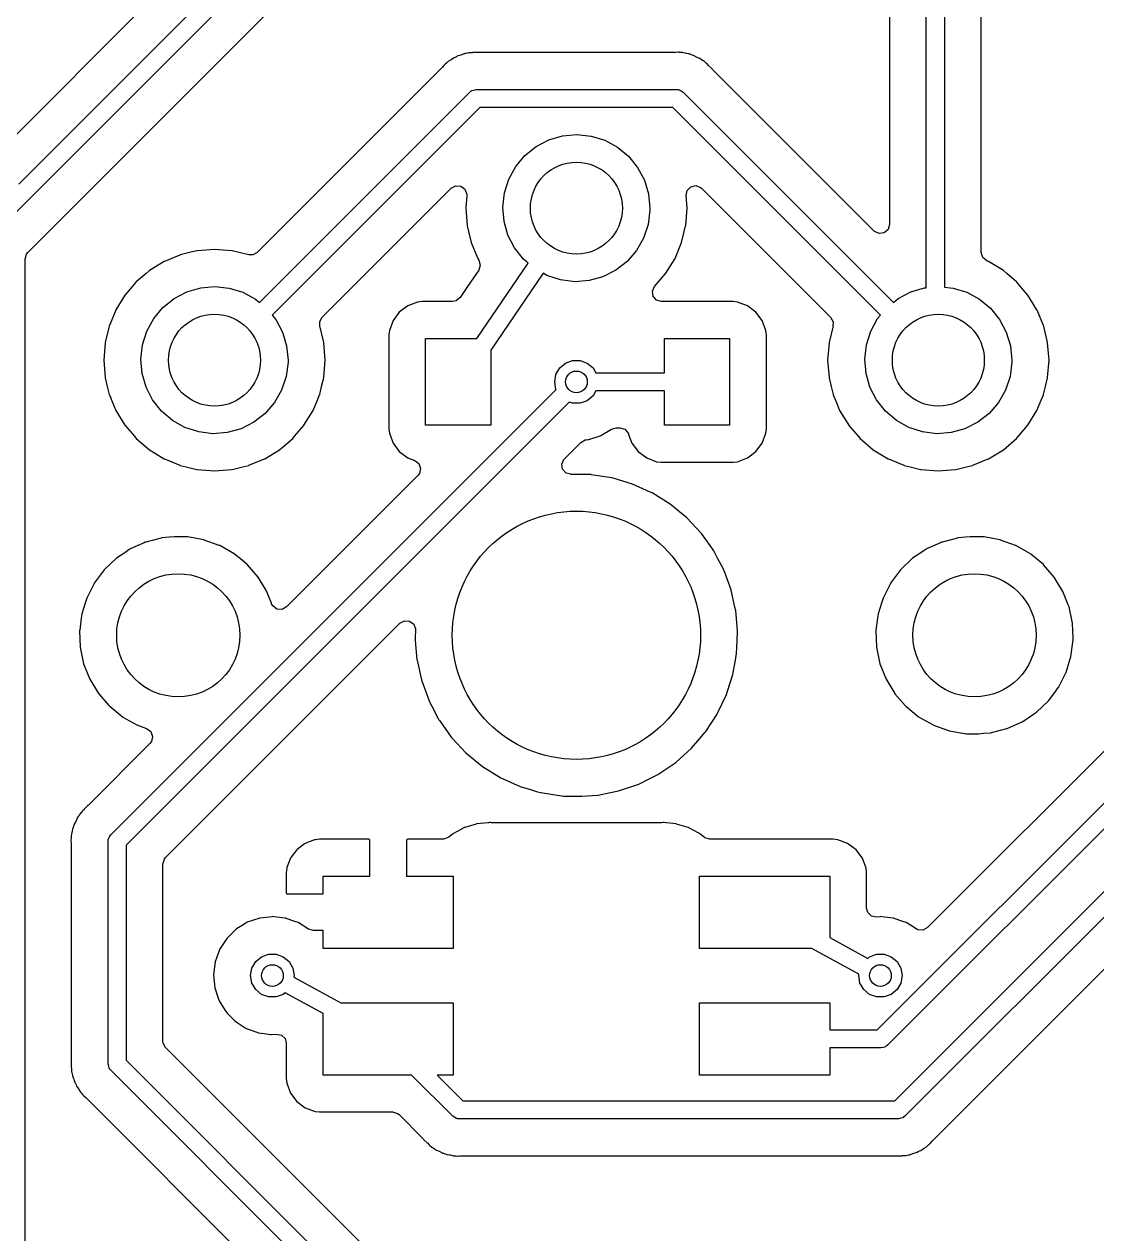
# Model space of a CAD drawing. Extents: x 144 to 253, y -181 to -52.
# Drawn here: x 191.12 to 205.94, y -116.65 to -99.94 of the extents above; entities that cross this region are included whole.
import ezdxf

# ---------------------------------------------------------------- set-up
doc = ezdxf.new("R2010")
doc.units = 0
doc.layers.add('BLACK', color=7, linetype='CONTINUOUS')

msp = doc.modelspace()

# ---------------------------------------------------------------- linework, layer by layer
at = {"layer": 'BLACK', "linetype": 'CONTINUOUS'}
for p, q in [((203.584, -103.58), (203.584, -93.1935)), ((203.834, -93.1946), (203.834, -103.572)), ((203.076, -93.6604), (203.076, -102.706)), ((204.343, -103.091), (204.343, -93.6604)), ((193.824, -98.6504), (190.659, -101.815)), ((191.047, -102.147), (194.369, -98.8241)), ((194.583, -98.9643), (191.223, -102.323)), ((191.611, -102.655), (194.886, -99.3795)), ((197.057, -100.405), (197.051, -100.41)), ((197.076, -100.398), (197.057, -100.405)), ((197.094, -100.389), (197.076, -100.398)), ((197.105, -100.383), (197.094, -100.389)), ((197.111, -100.379), (197.105, -100.383)), ((197.105, -100.383), (197.105, -100.383)), ((197.119, -100.377), (197.111, -100.379)), ((197.154, -100.367), (197.119, -100.377)), ((197.119, -100.377), (197.119, -100.377)), ((197.165, -100.363), (197.154, -100.367)), ((197.199, -100.349), (197.165, -100.363)), ((197.206, -100.347), (197.199, -100.349)), ((197.199, -100.349), (197.199, -100.349)), ((197.214, -100.346), (197.206, -100.347)), ((197.226, -100.344), (197.214, -100.346)), ((197.214, -100.346), (197.214, -100.346)), ((197.246, -100.34), (197.226, -100.344)), ((197.265, -100.334), (197.246, -100.34)), ((197.273, -100.334), (197.265, -100.334)), ((197.277, -100.334), (197.273, -100.334)), ((197.309, -100.333), (197.277, -100.334)), ((197.321, -100.332), (197.309, -100.333)), ((197.325, -100.331), (197.321, -100.332)), ((197.321, -100.332), (197.321, -100.332)), ((197.321, -100.332), (197.321, -100.332)), ((197.353, -100.331), (197.325, -100.331)), ((197.357, -100.331), (197.353, -100.331)), ((197.417, -100.33), (197.357, -100.331)), ((197.425, -100.329), (197.417, -100.33)), ((197.417, -100.33), (197.417, -100.33)), ((197.433, -100.331), (197.425, -100.329)), ((197.444, -100.331), (197.433, -100.331)), ((200.099, -100.331), (197.444, -100.331)), ((200.111, -100.331), (200.099, -100.331)), ((200.126, -100.33), (200.111, -100.331)), ((200.155, -100.327), (200.126, -100.33)), ((200.163, -100.328), (200.155, -100.327)), ((200.175, -100.33), (200.163, -100.328)), ((200.195, -100.331), (200.175, -100.33)), ((200.215, -100.331), (200.195, -100.331)), ((200.223, -100.333), (200.215, -100.331)), ((200.258, -100.342), (200.223, -100.333)), ((200.223, -100.333), (200.223, -100.333)), ((200.269, -100.345), (200.258, -100.342)), ((200.305, -100.351), (200.269, -100.345)), ((200.313, -100.352), (200.305, -100.351)), ((200.305, -100.351), (200.305, -100.351)), ((200.32, -100.355), (200.313, -100.352)), ((200.332, -100.36), (200.32, -100.355)), ((200.32, -100.355), (200.32, -100.355)), ((200.35, -100.366), (200.332, -100.36)), ((200.37, -100.371), (200.35, -100.366)), ((200.409, -100.393), (200.37, -100.371)), ((200.419, -100.398), (200.409, -100.393)), ((200.453, -100.412), (200.419, -100.398)), ((196.892, -100.542), (194.342, -103.092)), ((196.9, -100.534), (196.892, -100.542)), ((196.92, -100.509), (196.9, -100.534)), ((196.928, -100.5), (196.92, -100.509)), ((196.944, -100.488), (196.928, -100.5)), ((196.959, -100.475), (196.944, -100.488)), ((196.974, -100.46), (196.959, -100.475)), ((196.98, -100.456), (196.974, -100.46)), ((197.012, -100.438), (196.98, -100.456)), ((196.98, -100.456), (196.98, -100.456)), ((197.022, -100.431), (197.012, -100.438)), ((197.051, -100.41), (197.022, -100.431)), ((197.051, -100.41), (197.051, -100.41)), ((200.46, -100.415), (200.453, -100.412)), ((200.453, -100.412), (200.453, -100.412)), ((200.476, -100.427), (200.46, -100.415)), ((200.476, -100.428), (200.476, -100.427)), ((200.493, -100.439), (200.476, -100.428)), ((200.503, -100.445), (200.493, -100.439)), ((200.51, -100.448), (200.503, -100.445)), ((200.503, -100.445), (200.503, -100.445)), ((200.529, -100.466), (200.51, -100.448)), ((200.543, -100.479), (200.529, -100.466)), ((200.552, -100.486), (200.543, -100.479)), ((200.555, -100.489), (200.552, -100.486)), ((200.575, -100.509), (200.555, -100.489)), ((200.577, -100.511), (200.575, -100.509)), ((200.627, -100.558), (200.577, -100.511)), ((200.631, -100.564), (200.627, -100.558)), ((200.639, -100.573), (200.631, -100.564)), ((201.852, -101.786), (200.639, -100.573)), ((194.371, -103.782), (197.277, -100.877)), ((197.277, -100.877), (197.294, -100.863)), ((197.294, -100.863), (197.297, -100.86)), ((197.297, -100.86), (197.3, -100.859)), ((197.3, -100.859), (197.305, -100.855)), ((197.305, -100.855), (197.335, -100.849)), ((197.335, -100.849), (197.365, -100.84)), ((197.365, -100.84), (200.135, -100.84)), ((200.135, -100.84), (200.157, -100.843)), ((200.157, -100.843), (200.162, -100.843)), ((200.162, -100.843), (200.164, -100.844)), ((200.164, -100.844), (200.171, -100.845)), ((200.171, -100.845), (200.196, -100.862)), ((200.196, -100.862), (200.223, -100.877)), ((200.223, -100.877), (203.129, -103.782)), ((197.417, -101.09), (194.548, -103.959)), ((200.083, -101.09), (197.417, -101.09)), ((202.952, -103.958), (200.083, -101.09)), ((198.194, -101.63), (198.369, -101.538)), ((198.369, -101.538), (198.56, -101.482)), ((198.56, -101.482), (198.757, -101.464)), ((198.757, -101.464), (198.954, -101.485)), ((198.954, -101.485), (199.144, -101.543)), ((199.144, -101.543), (199.318, -101.638)), ((198.039, -101.754), (198.194, -101.63)), ((199.318, -101.638), (199.471, -101.764)), ((197.816, -102.08), (197.912, -101.906)), ((197.912, -101.906), (198.039, -101.754)), ((199.471, -101.764), (199.596, -101.918)), ((202.861, -102.795), (201.852, -101.786)), ((199.596, -101.918), (199.689, -102.093)), ((195.238, -103.988), (197.02, -102.206)), ((197.02, -102.206), (197.082, -102.172)), ((197.082, -102.172), (197.153, -102.177)), ((197.153, -102.177), (197.21, -102.22)), ((197.21, -102.22), (197.235, -102.286)), ((197.756, -102.269), (197.816, -102.08)), ((199.689, -102.093), (199.747, -102.283)), ((200.265, -102.305), (200.28, -102.236)), ((200.28, -102.236), (200.33, -102.185)), ((200.33, -102.185), (200.399, -102.169)), ((200.399, -102.169), (200.466, -102.194)), ((200.466, -102.194), (200.48, -102.206)), ((200.48, -102.206), (202.262, -103.988)), ((191.223, -102.323), (190.625, -102.922)), ((191.223, -102.323), (191.223, -102.323)), ((197.235, -102.305), (197.221, -102.48)), ((197.235, -102.286), (197.235, -102.305)), ((197.734, -102.466), (197.756, -102.269)), ((199.747, -102.283), (199.766, -102.48)), ((200.279, -102.48), (200.265, -102.305)), ((197.221, -102.48), (197.24, -102.719)), ((197.751, -102.663), (197.734, -102.466)), ((199.766, -102.508), (199.741, -102.705)), ((199.766, -102.48), (199.766, -102.508)), ((200.26, -102.719), (200.279, -102.48)), ((191.17, -103.095), (191.611, -102.655)), ((197.24, -102.719), (197.241, -102.724)), ((197.241, -102.724), (197.241, -102.724)), ((197.241, -102.724), (197.259, -102.801)), ((197.805, -102.854), (197.751, -102.663)), ((199.741, -102.705), (199.678, -102.893)), ((200.241, -102.801), (200.259, -102.724)), ((200.259, -102.724), (200.26, -102.719)), ((200.259, -102.724), (200.259, -102.724)), ((203.076, -102.706), (203.056, -102.774)), ((197.259, -102.801), (197.296, -102.953)), ((197.896, -103.03), (197.805, -102.854)), ((199.678, -102.893), (199.58, -103.066)), ((200.204, -102.953), (200.241, -102.801)), ((202.867, -102.801), (202.861, -102.795)), ((202.932, -102.83), (202.867, -102.801)), ((203.002, -102.82), (202.932, -102.83)), ((203.056, -102.774), (203.002, -102.82)), ((193.506, -103.071), (193.403, -103.095)), ((193.511, -103.07), (193.506, -103.071)), ((193.506, -103.071), (193.506, -103.071)), ((193.75, -103.051), (193.511, -103.07)), ((193.989, -103.07), (193.75, -103.051)), ((193.994, -103.071), (193.989, -103.07)), ((194.223, -103.126), (193.994, -103.071)), ((193.994, -103.071), (193.994, -103.071)), ((197.296, -102.953), (197.298, -102.957)), ((197.298, -102.957), (197.298, -102.957)), ((197.298, -102.957), (197.384, -103.165)), ((198.019, -103.186), (197.896, -103.03)), ((199.58, -103.066), (199.451, -103.216)), ((200.122, -103.151), (200.202, -102.957)), ((200.202, -102.957), (200.204, -102.953)), ((200.202, -102.957), (200.202, -102.957)), ((191.133, -103.185), (191.154, -103.116)), ((191.133, -128.526), (191.133, -103.185)), ((191.154, -103.116), (191.17, -103.095)), ((193.056, -103.217), (192.851, -103.343)), ((193.06, -103.216), (193.056, -103.217)), ((193.273, -103.128), (193.06, -103.216)), ((193.06, -103.216), (193.06, -103.216)), ((193.277, -103.126), (193.273, -103.128)), ((193.273, -103.128), (193.273, -103.128)), ((193.403, -103.095), (193.277, -103.126)), ((194.279, -103.126), (194.223, -103.124)), ((194.223, -103.124), (194.223, -103.126)), ((194.342, -103.092), (194.279, -103.126)), ((197.374, -104.28), (198.082, -103.239)), ((197.384, -103.165), (197.387, -103.174)), ((197.387, -103.174), (197.39, -103.178)), ((197.39, -103.178), (197.39, -103.178)), ((197.39, -103.178), (197.404, -103.201)), ((197.404, -103.201), (197.422, -103.269)), ((198.082, -103.239), (198.019, -103.186)), ((199.451, -103.216), (199.294, -103.338)), ((199.987, -103.379), (200.113, -103.174)), ((200.113, -103.174), (200.122, -103.151)), ((204.365, -103.163), (204.343, -103.091)), ((204.42, -103.208), (204.365, -103.163)), ((204.44, -103.216), (204.42, -103.208)), ((204.444, -103.217), (204.44, -103.216)), ((204.44, -103.216), (204.44, -103.216)), ((204.649, -103.343), (204.444, -103.217)), ((192.805, -103.383), (192.669, -103.499)), ((192.847, -103.346), (192.805, -103.383)), ((192.851, -103.343), (192.847, -103.346)), ((192.847, -103.346), (192.847, -103.346)), ((197.4, -103.338), (197.248, -103.561)), ((197.422, -103.269), (197.4, -103.338)), ((198.289, -103.38), (197.567, -104.441)), ((198.343, -103.411), (198.289, -103.38)), ((198.532, -103.472), (198.343, -103.411)), ((199.294, -103.338), (199.117, -103.427)), ((199.831, -103.561), (199.987, -103.379)), ((204.653, -103.346), (204.649, -103.343)), ((204.695, -103.383), (204.653, -103.346)), ((204.653, -103.346), (204.653, -103.346)), ((204.831, -103.499), (204.695, -103.383)), ((192.665, -103.502), (192.572, -103.611)), ((192.669, -103.499), (192.665, -103.502)), ((193.369, -103.638), (193.56, -103.582)), ((193.56, -103.582), (193.757, -103.564)), ((193.757, -103.564), (193.954, -103.585)), ((197.248, -103.561), (197.143, -103.716)), ((198.729, -103.496), (198.532, -103.472)), ((198.926, -103.481), (198.729, -103.496)), ((199.117, -103.427), (198.926, -103.481)), ((199.8, -103.628), (199.83, -103.563)), ((199.83, -103.562), (199.831, -103.561)), ((199.83, -103.563), (199.83, -103.562)), ((203.369, -103.638), (203.56, -103.582)), ((203.56, -103.582), (203.584, -103.58)), ((203.834, -103.572), (203.954, -103.585)), ((204.835, -103.502), (204.831, -103.499)), ((204.928, -103.611), (204.835, -103.502)), ((192.513, -103.681), (192.387, -103.886)), ((192.572, -103.611), (192.513, -103.681)), ((193.039, -103.854), (193.194, -103.73)), ((193.194, -103.73), (193.369, -103.638)), ((193.954, -103.585), (194.144, -103.643)), ((194.144, -103.643), (194.318, -103.738)), ((194.318, -103.738), (194.371, -103.782)), ((197.143, -103.716), (197.088, -103.761)), ((199.81, -103.698), (199.8, -103.628)), ((199.857, -103.751), (199.81, -103.698)), ((203.129, -103.782), (203.194, -103.73)), ((203.194, -103.73), (203.369, -103.638)), ((203.954, -103.585), (204.144, -103.643)), ((204.144, -103.643), (204.318, -103.738)), ((204.318, -103.738), (204.471, -103.864)), ((204.987, -103.681), (204.928, -103.611)), ((205.113, -103.886), (204.987, -103.681)), ((192.386, -103.89), (192.298, -104.103)), ((192.387, -103.886), (192.386, -103.89)), ((192.386, -103.89), (192.386, -103.89)), ((192.912, -104.006), (193.039, -103.854)), ((196.421, -103.829), (196.304, -103.917)), ((196.557, -103.778), (196.421, -103.829)), ((196.619, -103.771), (196.557, -103.778)), ((197.039, -103.771), (196.619, -103.771)), ((197.088, -103.761), (197.039, -103.771)), ((199.925, -103.771), (199.857, -103.751)), ((200.916, -103.771), (199.925, -103.771)), ((200.978, -103.778), (200.916, -103.771)), ((201.114, -103.829), (200.978, -103.778)), ((201.231, -103.917), (201.114, -103.829)), ((204.471, -103.864), (204.596, -104.018)), ((205.114, -103.89), (205.113, -103.886)), ((205.202, -104.103), (205.114, -103.89)), ((205.114, -103.89), (205.114, -103.89)), ((192.816, -104.18), (192.912, -104.006)), ((194.548, -103.959), (194.596, -104.018)), ((194.596, -104.018), (194.689, -104.193)), ((195.205, -104.045), (195.238, -103.988)), ((195.207, -104.107), (195.205, -104.045)), ((196.217, -104.033), (196.166, -104.17)), ((196.304, -103.917), (196.217, -104.033)), ((201.318, -104.033), (201.231, -103.917)), ((201.369, -104.17), (201.318, -104.033)), ((202.262, -103.988), (202.296, -104.051)), ((202.296, -104.051), (202.294, -104.107)), ((202.816, -104.18), (202.912, -104.006)), ((202.912, -104.006), (202.952, -103.958)), ((204.596, -104.018), (204.689, -104.193)), ((192.294, -104.112), (192.241, -104.336)), ((192.296, -104.107), (192.294, -104.112)), ((192.298, -104.103), (192.296, -104.107)), ((192.756, -104.369), (192.816, -104.18)), ((194.689, -104.193), (194.747, -104.383)), ((195.259, -104.336), (195.204, -104.107)), ((195.204, -104.107), (195.207, -104.107)), ((196.166, -104.17), (196.159, -104.232)), ((196.159, -104.232), (196.159, -105.528)), ((201.376, -104.232), (201.369, -104.17)), ((201.376, -105.528), (201.376, -104.232)), ((202.296, -104.107), (202.241, -104.336)), ((202.294, -104.107), (202.296, -104.107)), ((202.756, -104.369), (202.816, -104.18)), ((204.689, -104.193), (204.747, -104.383)), ((205.204, -104.107), (205.202, -104.103)), ((205.206, -104.112), (205.204, -104.107)), ((205.259, -104.336), (205.206, -104.112)), ((192.24, -104.341), (192.221, -104.58)), ((192.241, -104.336), (192.24, -104.341)), ((192.241, -104.336), (192.241, -104.336)), ((192.734, -104.566), (192.756, -104.369)), ((194.747, -104.383), (194.766, -104.58)), ((195.26, -104.341), (195.259, -104.336)), ((195.259, -104.336), (195.259, -104.336)), ((195.279, -104.58), (195.26, -104.341)), ((196.667, -105.48), (196.667, -104.28)), ((196.667, -104.28), (197.374, -104.28)), ((199.967, -104.755), (199.967, -104.28)), ((199.967, -104.28), (200.867, -104.28)), ((200.867, -104.28), (200.867, -105.48)), ((202.24, -104.341), (202.221, -104.58)), ((202.241, -104.336), (202.24, -104.341)), ((202.241, -104.336), (202.241, -104.336)), ((202.734, -104.566), (202.756, -104.369)), ((204.747, -104.383), (204.766, -104.58)), ((205.26, -104.341), (205.259, -104.336)), ((205.259, -104.336), (205.259, -104.336)), ((205.279, -104.58), (205.26, -104.341)), ((192.221, -104.58), (192.24, -104.819)), ((192.751, -104.763), (192.734, -104.566)), ((194.766, -104.58), (194.766, -104.608)), ((195.26, -104.819), (195.279, -104.58)), ((197.567, -104.441), (197.567, -105.48)), ((202.221, -104.58), (202.24, -104.819)), ((202.751, -104.763), (202.734, -104.566)), ((204.766, -104.58), (204.766, -104.608)), ((205.26, -104.819), (205.279, -104.58)), ((194.766, -104.608), (194.741, -104.805)), ((198.468, -104.777), (198.52, -104.687)), ((198.52, -104.687), (198.6, -104.62)), ((198.6, -104.62), (198.698, -104.585)), ((198.698, -104.585), (198.802, -104.585)), ((198.802, -104.585), (198.9, -104.62)), ((198.9, -104.62), (198.98, -104.687)), ((198.98, -104.687), (199.019, -104.755)), ((204.766, -104.608), (204.741, -104.805)), ((192.24, -104.819), (192.241, -104.824)), ((192.241, -104.824), (192.241, -104.824)), ((192.241, -104.824), (192.27, -104.944)), ((192.805, -104.954), (192.751, -104.763)), ((194.741, -104.805), (194.678, -104.993)), ((195.23, -104.944), (195.259, -104.824)), ((195.259, -104.824), (195.26, -104.819)), ((195.259, -104.824), (195.259, -104.824)), ((198.45, -104.88), (198.468, -104.777)), ((198.468, -104.983), (198.45, -104.88)), ((199.019, -104.755), (199.967, -104.755)), ((202.24, -104.819), (202.241, -104.824)), ((202.241, -104.824), (202.241, -104.824)), ((202.241, -104.824), (202.27, -104.944)), ((202.805, -104.954), (202.751, -104.763)), ((204.741, -104.805), (204.678, -104.993)), ((205.23, -104.944), (205.259, -104.824)), ((205.259, -104.824), (205.26, -104.819)), ((205.259, -104.824), (205.259, -104.824)), ((192.27, -104.944), (192.296, -105.053)), ((192.296, -105.053), (192.298, -105.057)), ((192.298, -105.057), (192.298, -105.057)), ((192.298, -105.057), (192.342, -105.165)), ((192.317, -111.137), (198.469, -104.984)), ((192.896, -105.13), (192.805, -104.954)), ((194.678, -104.993), (194.58, -105.166)), ((195.158, -105.165), (195.202, -105.057)), ((195.202, -105.057), (195.204, -105.053)), ((195.202, -105.057), (195.202, -105.057)), ((195.204, -105.053), (195.23, -104.944)), ((198.469, -104.984), (198.468, -104.983)), ((198.98, -105.073), (198.9, -105.14)), ((199.019, -105.005), (198.98, -105.073)), ((199.967, -105.005), (199.019, -105.005)), ((199.967, -105.48), (199.967, -105.005)), ((202.27, -104.944), (202.296, -105.053)), ((202.296, -105.053), (202.298, -105.057)), ((202.298, -105.057), (202.298, -105.057)), ((202.298, -105.057), (202.342, -105.165)), ((202.896, -105.13), (202.805, -104.954)), ((204.678, -104.993), (204.58, -105.166)), ((205.158, -105.165), (205.202, -105.057)), ((205.202, -105.057), (205.204, -105.053)), ((205.202, -105.057), (205.202, -105.057)), ((205.204, -105.053), (205.23, -104.944)), ((192.342, -105.165), (192.387, -105.274)), ((198.649, -105.158), (192.53, -111.277)), ((193.019, -105.286), (192.896, -105.13)), ((194.58, -105.166), (194.451, -105.316)), ((195.113, -105.274), (195.158, -105.165)), ((198.698, -105.175), (198.649, -105.158)), ((198.802, -105.175), (198.698, -105.175)), ((198.9, -105.14), (198.802, -105.175)), ((202.342, -105.165), (202.387, -105.274)), ((203.019, -105.286), (202.896, -105.13)), ((204.58, -105.166), (204.451, -105.316)), ((205.113, -105.274), (205.158, -105.165)), ((192.387, -105.274), (192.513, -105.479)), ((193.17, -105.414), (193.019, -105.286)), ((193.343, -105.511), (193.17, -105.414)), ((194.451, -105.316), (194.294, -105.438)), ((194.987, -105.479), (195.113, -105.274)), ((202.387, -105.274), (202.513, -105.479)), ((203.17, -105.414), (203.019, -105.286)), ((203.343, -105.511), (203.17, -105.414)), ((204.451, -105.316), (204.294, -105.438)), ((204.987, -105.479), (205.113, -105.274)), ((192.513, -105.479), (192.516, -105.483)), ((192.516, -105.483), (192.516, -105.483)), ((192.516, -105.483), (192.644, -105.632)), ((193.532, -105.572), (193.343, -105.511)), ((193.729, -105.596), (193.532, -105.572)), ((193.926, -105.581), (193.729, -105.596)), ((194.117, -105.527), (193.926, -105.581)), ((194.294, -105.438), (194.117, -105.527)), ((194.856, -105.632), (194.984, -105.483)), ((194.984, -105.483), (194.987, -105.479)), ((194.984, -105.483), (194.984, -105.483)), ((196.159, -105.528), (196.166, -105.59)), ((197.567, -105.48), (196.667, -105.48)), ((199.086, -105.621), (199.233, -105.534)), ((199.233, -105.534), (199.237, -105.531)), ((199.237, -105.531), (199.301, -105.513)), ((199.301, -105.513), (199.35, -105.513)), ((199.35, -105.513), (199.418, -105.534)), ((199.418, -105.534), (199.464, -105.587)), ((199.464, -105.587), (199.468, -105.595)), ((200.867, -105.48), (199.967, -105.48)), ((201.369, -105.59), (201.376, -105.528)), ((202.513, -105.479), (202.516, -105.483)), ((202.516, -105.483), (202.516, -105.483)), ((202.516, -105.483), (202.644, -105.632)), ((203.532, -105.572), (203.343, -105.511)), ((203.729, -105.596), (203.532, -105.572)), ((203.926, -105.581), (203.729, -105.596)), ((204.117, -105.527), (203.926, -105.581)), ((204.294, -105.438), (204.117, -105.527)), ((204.856, -105.632), (204.984, -105.483)), ((204.984, -105.483), (204.987, -105.479)), ((204.984, -105.483), (204.984, -105.483)), ((192.644, -105.632), (192.669, -105.661)), ((192.669, -105.661), (192.851, -105.817)), ((194.649, -105.817), (194.831, -105.661)), ((194.831, -105.661), (194.856, -105.632)), ((196.166, -105.59), (196.217, -105.727)), ((196.217, -105.727), (196.304, -105.843)), ((198.584, -105.942), (198.81, -105.716)), ((198.81, -105.716), (198.872, -105.682)), ((198.872, -105.682), (198.888, -105.679)), ((198.888, -105.679), (198.914, -105.677)), ((198.914, -105.677), (198.92, -105.675)), ((198.92, -105.675), (199.079, -105.623)), ((198.92, -105.675), (198.92, -105.675)), ((199.079, -105.623), (199.086, -105.621)), ((199.079, -105.623), (199.079, -105.623)), ((199.468, -105.595), (199.472, -105.607)), ((199.472, -105.607), (199.517, -105.727)), ((199.517, -105.727), (199.604, -105.843)), ((201.231, -105.843), (201.318, -105.727)), ((201.318, -105.727), (201.369, -105.59)), ((202.644, -105.632), (202.669, -105.661)), ((202.669, -105.661), (202.851, -105.817)), ((204.649, -105.817), (204.831, -105.661)), ((204.831, -105.661), (204.856, -105.632)), ((192.851, -105.817), (193.056, -105.943)), ((194.444, -105.943), (194.649, -105.817)), ((196.304, -105.843), (196.421, -105.931)), ((199.604, -105.843), (199.721, -105.931)), ((201.114, -105.931), (201.231, -105.843)), ((202.851, -105.817), (203.056, -105.943)), ((204.444, -105.943), (204.649, -105.817)), ((193.056, -105.943), (193.06, -105.944)), ((193.06, -105.944), (193.06, -105.944)), ((193.06, -105.944), (193.273, -106.032)), ((193.273, -106.032), (193.277, -106.034)), ((193.277, -106.034), (193.359, -106.054)), ((193.359, -106.054), (193.506, -106.089)), ((193.994, -106.089), (194.141, -106.054)), ((194.141, -106.054), (194.223, -106.034)), ((194.223, -106.034), (194.227, -106.032)), ((194.227, -106.032), (194.44, -105.944)), ((194.44, -105.944), (194.444, -105.943)), ((194.44, -105.944), (194.44, -105.944)), ((196.421, -105.931), (196.429, -105.934)), ((196.429, -105.934), (196.516, -105.966)), ((196.516, -105.966), (196.573, -106.009)), ((196.573, -106.009), (196.597, -106.075)), ((196.597, -106.075), (196.582, -106.145)), ((198.548, -106.017), (198.575, -105.952)), ((198.56, -106.087), (198.548, -106.017)), ((198.608, -106.139), (198.56, -106.087)), ((198.575, -105.952), (198.584, -105.942)), ((199.721, -105.931), (199.857, -105.982)), ((199.857, -105.982), (199.919, -105.989)), ((199.919, -105.989), (200.916, -105.989)), ((200.916, -105.989), (200.978, -105.982)), ((200.978, -105.982), (201.114, -105.931)), ((203.056, -105.943), (203.06, -105.944)), ((203.06, -105.944), (203.06, -105.944)), ((203.06, -105.944), (203.273, -106.032)), ((203.273, -106.032), (203.277, -106.034)), ((203.277, -106.034), (203.359, -106.054)), ((203.359, -106.054), (203.506, -106.089)), ((203.994, -106.089), (204.141, -106.054)), ((204.141, -106.054), (204.223, -106.034)), ((204.223, -106.034), (204.227, -106.032)), ((204.227, -106.032), (204.44, -105.944)), ((204.44, -105.944), (204.444, -105.943)), ((204.44, -105.944), (204.44, -105.944)), ((193.506, -106.089), (193.506, -106.089)), ((193.506, -106.089), (193.511, -106.09)), ((193.511, -106.09), (193.75, -106.109)), ((193.75, -106.109), (193.989, -106.09)), ((193.989, -106.09), (193.994, -106.089)), ((193.994, -106.089), (193.994, -106.089)), ((196.561, -106.173), (194.746, -107.988)), ((196.582, -106.145), (196.561, -106.173)), ((198.675, -106.156), (198.608, -106.139)), ((198.675, -106.157), (198.675, -106.156)), ((198.86, -106.157), (198.675, -106.157)), ((198.861, -106.157), (198.86, -106.157)), ((198.927, -106.16), (198.861, -106.157)), ((198.861, -106.157), (198.861, -106.157)), ((198.952, -106.161), (198.927, -106.16)), ((198.955, -106.162), (198.952, -106.161)), ((199.239, -106.207), (198.955, -106.162)), ((198.955, -106.162), (198.955, -106.162)), ((199.244, -106.207), (199.239, -106.207)), ((199.239, -106.207), (199.239, -106.207)), ((199.527, -106.292), (199.244, -106.207)), ((203.506, -106.089), (203.506, -106.089)), ((203.506, -106.089), (203.511, -106.09)), ((203.511, -106.09), (203.75, -106.109)), ((203.75, -106.109), (203.989, -106.09)), ((203.989, -106.09), (203.994, -106.089)), ((203.994, -106.089), (203.994, -106.089)), ((199.719, -106.378), (199.527, -106.292)), ((199.771, -106.401), (199.719, -106.378)), ((199.796, -106.413), (199.771, -106.401)), ((200.047, -106.568), (199.796, -106.413)), ((200.275, -106.756), (200.047, -106.568)), ((200.278, -106.759), (200.275, -106.756)), ((200.474, -106.969), (200.278, -106.759)), ((193.015, -107.037), (192.802, -107.092)), ((193.02, -107.035), (193.015, -107.037)), ((193.015, -107.037), (193.015, -107.037)), ((193.025, -107.035), (193.02, -107.035)), ((193.125, -107.026), (193.025, -107.035)), ((193.025, -107.035), (193.025, -107.035)), ((193.192, -107.021), (193.125, -107.026)), ((193.354, -107.021), (193.192, -107.021)), ((193.356, -107.021), (193.354, -107.021)), ((193.361, -107.021), (193.356, -107.021)), ((193.356, -107.021), (193.356, -107.021)), ((193.378, -107.022), (193.361, -107.021)), ((193.382, -107.022), (193.378, -107.022)), ((193.6, -107.062), (193.382, -107.022)), ((193.382, -107.022), (193.382, -107.022)), ((193.605, -107.063), (193.6, -107.062)), ((193.6, -107.062), (193.6, -107.062)), ((193.61, -107.065), (193.605, -107.063)), ((193.817, -107.14), (193.61, -107.065)), ((193.61, -107.065), (193.61, -107.065)), ((200.477, -106.972), (200.474, -106.969)), ((200.474, -106.969), (200.474, -106.969)), ((200.479, -106.975), (200.477, -106.972)), ((200.596, -107.14), (200.479, -106.975)), ((200.479, -106.975), (200.479, -106.975)), ((204.015, -107.037), (203.802, -107.092)), ((204.02, -107.035), (204.015, -107.037)), ((204.015, -107.037), (204.015, -107.037)), ((204.025, -107.035), (204.02, -107.035)), ((204.125, -107.026), (204.025, -107.035)), ((204.025, -107.035), (204.025, -107.035)), ((204.192, -107.021), (204.125, -107.026)), ((204.354, -107.021), (204.192, -107.021)), ((204.356, -107.021), (204.354, -107.021)), ((204.361, -107.021), (204.356, -107.021)), ((204.356, -107.021), (204.356, -107.021)), ((204.378, -107.022), (204.361, -107.021)), ((204.382, -107.022), (204.378, -107.022)), ((204.6, -107.062), (204.382, -107.022)), ((204.382, -107.022), (204.382, -107.022)), ((204.605, -107.063), (204.6, -107.062)), ((204.6, -107.062), (204.6, -107.062)), ((204.61, -107.065), (204.605, -107.063)), ((204.817, -107.14), (204.61, -107.065)), ((204.61, -107.065), (204.61, -107.065)), ((192.496, -107.249), (192.395, -107.317)), ((192.582, -107.191), (192.496, -107.249)), ((192.586, -107.188), (192.582, -107.191)), ((192.582, -107.191), (192.582, -107.191)), ((192.779, -107.101), (192.586, -107.188)), ((192.792, -107.095), (192.779, -107.101)), ((192.797, -107.093), (192.792, -107.095)), ((192.792, -107.095), (192.792, -107.095)), ((192.802, -107.092), (192.797, -107.093)), ((192.802, -107.092), (192.802, -107.092)), ((193.822, -107.142), (193.817, -107.14)), ((193.817, -107.14), (193.817, -107.14)), ((194.023, -107.256), (193.822, -107.142)), ((194.027, -107.259), (194.023, -107.256)), ((200.648, -107.213), (200.596, -107.14)), ((200.701, -107.314), (200.648, -107.213)), ((203.496, -107.249), (203.395, -107.317)), ((203.582, -107.191), (203.496, -107.249)), ((203.586, -107.188), (203.582, -107.191)), ((203.582, -107.191), (203.582, -107.191)), ((203.779, -107.101), (203.586, -107.188)), ((203.792, -107.095), (203.779, -107.101)), ((203.797, -107.093), (203.792, -107.095)), ((203.792, -107.095), (203.792, -107.095)), ((203.802, -107.092), (203.797, -107.093)), ((203.802, -107.092), (203.802, -107.092)), ((204.822, -107.142), (204.817, -107.14)), ((204.817, -107.14), (204.817, -107.14)), ((205.023, -107.256), (204.822, -107.142)), ((205.027, -107.259), (205.023, -107.256)), ((192.395, -107.317), (192.228, -107.476)), ((194.131, -107.344), (194.027, -107.259)), ((194.027, -107.259), (194.027, -107.259)), ((194.201, -107.402), (194.131, -107.344)), ((194.205, -107.406), (194.201, -107.402)), ((194.265, -107.476), (194.205, -107.406)), ((194.205, -107.406), (194.205, -107.406)), ((200.756, -107.418), (200.701, -107.314)), ((200.785, -107.474), (200.756, -107.418)), ((203.395, -107.317), (203.228, -107.476)), ((205.131, -107.344), (205.027, -107.259)), ((205.027, -107.259), (205.027, -107.259)), ((205.201, -107.402), (205.131, -107.344)), ((205.205, -107.406), (205.201, -107.402)), ((205.265, -107.476), (205.205, -107.406)), ((205.205, -107.406), (205.205, -107.406)), ((192.228, -107.476), (192.09, -107.661)), ((194.352, -107.576), (194.265, -107.476)), ((194.472, -107.773), (194.352, -107.576)), ((200.887, -107.751), (200.785, -107.474)), ((203.228, -107.476), (203.09, -107.661)), ((205.352, -107.576), (205.265, -107.476)), ((205.472, -107.773), (205.352, -107.576)), ((192.088, -107.666), (192.033, -107.773)), ((192.09, -107.661), (192.088, -107.666)), ((200.888, -107.755), (200.887, -107.751)), ((200.941, -107.993), (200.888, -107.755)), ((200.888, -107.755), (200.888, -107.755)), ((203.088, -107.666), (203.033, -107.773)), ((203.09, -107.661), (203.088, -107.666)), ((191.986, -107.867), (191.965, -107.935)), ((192.033, -107.773), (191.986, -107.867)), ((194.474, -107.778), (194.472, -107.773)), ((194.497, -107.837), (194.474, -107.778)), ((194.474, -107.778), (194.474, -107.778)), ((194.536, -107.935), (194.497, -107.837)), ((202.986, -107.867), (202.965, -107.935)), ((203.033, -107.773), (202.986, -107.867)), ((205.509, -107.867), (205.472, -107.773)), ((205.545, -107.959), (205.509, -107.867)), ((191.918, -108.087), (191.91, -108.144)), ((191.919, -108.082), (191.918, -108.087)), ((191.965, -107.935), (191.919, -108.082)), ((191.919, -108.082), (191.919, -108.082)), ((194.54, -107.945), (194.536, -107.935)), ((194.556, -107.974), (194.54, -107.945)), ((194.613, -108.017), (194.556, -107.974)), ((194.684, -108.022), (194.613, -108.017)), ((194.746, -107.988), (194.684, -108.022)), ((200.952, -108.039), (200.941, -107.993)), ((200.952, -108.043), (200.952, -108.039)), ((200.976, -108.316), (200.952, -108.043)), ((202.918, -108.087), (202.91, -108.144)), ((202.919, -108.082), (202.918, -108.087)), ((202.965, -107.935), (202.919, -108.082)), ((202.919, -108.082), (202.919, -108.082)), ((205.557, -107.988), (205.545, -107.959)), ((205.604, -108.214), (205.557, -107.988)), ((191.91, -108.144), (191.888, -108.308)), ((193.075, -111.45), (196.313, -108.213)), ((196.313, -108.213), (196.375, -108.179)), ((196.375, -108.179), (196.446, -108.184)), ((196.446, -108.184), (196.503, -108.227)), ((196.503, -108.227), (196.528, -108.293)), ((202.91, -108.144), (202.888, -108.308)), ((205.604, -108.219), (205.604, -108.214)), ((205.612, -108.422), (205.604, -108.219)), ((191.888, -108.308), (191.887, -108.316)), ((191.887, -108.316), (191.887, -108.321)), ((191.887, -108.321), (191.887, -108.321)), ((191.887, -108.321), (191.891, -108.427)), ((191.891, -108.427), (191.896, -108.546)), ((196.525, -108.382), (196.523, -108.427)), ((196.523, -108.427), (196.523, -108.431)), ((196.527, -108.338), (196.525, -108.382)), ((196.528, -108.308), (196.527, -108.338)), ((196.528, -108.293), (196.528, -108.308)), ((200.968, -108.551), (200.977, -108.338)), ((200.977, -108.333), (200.976, -108.316)), ((200.977, -108.338), (200.977, -108.333)), ((200.977, -108.338), (200.977, -108.338)), ((202.888, -108.308), (202.887, -108.316)), ((202.887, -108.316), (202.887, -108.321)), ((202.887, -108.321), (202.891, -108.427)), ((202.887, -108.321), (202.887, -108.321)), ((202.891, -108.427), (202.896, -108.546)), ((205.613, -108.444), (205.612, -108.422)), ((191.896, -108.546), (191.943, -108.772)), ((196.523, -108.431), (196.523, -108.431)), ((196.523, -108.431), (196.525, -108.45)), ((196.525, -108.45), (196.548, -108.721)), ((200.964, -108.628), (200.968, -108.551)), ((202.896, -108.546), (202.943, -108.772)), ((205.582, -108.673), (205.613, -108.444)), ((196.548, -108.721), (196.549, -108.725)), ((196.549, -108.725), (196.549, -108.725)), ((196.549, -108.725), (196.609, -108.995)), ((200.912, -108.919), (200.942, -108.751)), ((200.942, -108.751), (200.963, -108.632)), ((200.963, -108.632), (200.964, -108.628)), ((200.963, -108.632), (200.963, -108.632)), ((205.514, -108.893), (205.568, -108.721)), ((205.568, -108.721), (205.581, -108.678)), ((205.581, -108.678), (205.582, -108.673)), ((205.581, -108.678), (205.581, -108.678)), ((191.943, -108.772), (192.028, -108.987)), ((200.837, -109.153), (200.911, -108.923)), ((200.911, -108.923), (200.912, -108.919)), ((200.911, -108.923), (200.911, -108.923)), ((202.943, -108.772), (203.028, -108.987)), ((205.464, -108.991), (205.512, -108.898)), ((205.512, -108.898), (205.514, -108.893)), ((205.512, -108.898), (205.512, -108.898)), ((192.028, -108.987), (192.148, -109.184)), ((196.609, -108.995), (196.613, -109.009)), ((196.613, -109.009), (196.715, -109.286)), ((203.028, -108.987), (203.148, -109.184)), ((205.41, -109.099), (205.464, -108.991)), ((192.148, -109.184), (192.151, -109.188)), ((192.151, -109.188), (192.291, -109.349)), ((200.765, -109.32), (200.822, -109.2)), ((200.822, -109.2), (200.837, -109.153)), ((203.148, -109.184), (203.151, -109.188)), ((203.151, -109.188), (203.291, -109.349)), ((205.272, -109.284), (205.358, -109.168)), ((205.358, -109.168), (205.406, -109.103)), ((205.406, -109.103), (205.41, -109.099)), ((205.406, -109.103), (205.406, -109.103)), ((192.291, -109.349), (192.299, -109.358)), ((192.299, -109.358), (192.303, -109.361)), ((192.303, -109.361), (192.473, -109.501)), ((196.715, -109.286), (196.717, -109.29)), ((196.717, -109.29), (196.717, -109.29)), ((196.717, -109.29), (196.753, -109.358)), ((196.753, -109.358), (196.852, -109.547)), ((200.705, -109.446), (200.765, -109.32)), ((203.291, -109.349), (203.299, -109.358)), ((203.299, -109.358), (203.303, -109.361)), ((203.303, -109.361), (203.473, -109.501)), ((205.105, -109.443), (205.272, -109.284)), ((192.473, -109.501), (192.473, -109.501)), ((192.473, -109.501), (192.477, -109.504)), ((192.477, -109.504), (192.678, -109.618)), ((196.852, -109.547), (196.864, -109.563)), ((196.864, -109.563), (197.021, -109.785)), ((200.536, -109.711), (200.693, -109.47)), ((200.693, -109.47), (200.695, -109.467)), ((200.693, -109.47), (200.693, -109.47)), ((200.695, -109.467), (200.705, -109.446)), ((203.473, -109.501), (203.473, -109.501)), ((203.473, -109.501), (203.477, -109.504)), ((203.477, -109.504), (203.678, -109.618)), ((204.708, -109.665), (204.909, -109.574)), ((204.909, -109.574), (204.914, -109.572)), ((204.914, -109.572), (204.918, -109.569)), ((204.918, -109.569), (205.065, -109.47)), ((204.918, -109.569), (204.918, -109.569)), ((205.065, -109.47), (205.105, -109.443)), ((192.678, -109.618), (192.811, -109.667)), ((192.811, -109.667), (192.813, -109.668)), ((192.813, -109.668), (192.87, -109.71)), ((192.87, -109.71), (192.896, -109.776)), ((200.456, -109.806), (200.531, -109.718)), ((200.531, -109.718), (200.534, -109.715)), ((200.531, -109.718), (200.531, -109.718)), ((200.534, -109.715), (200.536, -109.711)), ((200.536, -109.711), (200.536, -109.711)), ((206.34, -109.678), (203.599, -112.418)), ((203.678, -109.618), (203.683, -109.62)), ((203.683, -109.62), (203.683, -109.62)), ((203.683, -109.62), (203.89, -109.695)), ((203.89, -109.695), (203.89, -109.695)), ((203.89, -109.695), (203.895, -109.697)), ((203.895, -109.697), (203.9, -109.698)), ((203.9, -109.698), (203.9, -109.698)), ((203.9, -109.698), (204.118, -109.738)), ((204.118, -109.738), (204.118, -109.738)), ((204.118, -109.738), (204.122, -109.738)), ((204.122, -109.738), (204.139, -109.739)), ((204.139, -109.739), (204.144, -109.739)), ((204.144, -109.739), (204.144, -109.739)), ((204.144, -109.739), (204.146, -109.739)), ((204.146, -109.739), (204.308, -109.739)), ((204.308, -109.739), (204.375, -109.734)), ((204.375, -109.734), (204.475, -109.725)), ((204.475, -109.725), (204.475, -109.725)), ((204.475, -109.725), (204.48, -109.725)), ((204.48, -109.725), (204.485, -109.723)), ((204.485, -109.723), (204.698, -109.668)), ((204.485, -109.723), (204.485, -109.723)), ((204.698, -109.668), (204.703, -109.667)), ((204.698, -109.668), (204.698, -109.668)), ((204.703, -109.667), (204.708, -109.665)), ((204.708, -109.665), (204.708, -109.665)), ((192.859, -109.875), (192.013, -110.721)), ((192.881, -109.845), (192.859, -109.875)), ((192.896, -109.776), (192.881, -109.845)), ((197.021, -109.785), (197.021, -109.785)), ((197.021, -109.785), (197.023, -109.788)), ((197.023, -109.788), (197.026, -109.791)), ((197.026, -109.791), (197.026, -109.791)), ((197.026, -109.791), (197.105, -109.875)), ((197.105, -109.875), (197.225, -110.004)), ((200.342, -109.939), (200.456, -109.806)), ((202.906, -113.83), (206.885, -109.851)), ((197.225, -110.004), (197.453, -110.192)), ((200.122, -110.136), (200.342, -109.939)), ((207.098, -109.992), (203.047, -114.043)), ((197.453, -110.192), (197.704, -110.347)), ((199.877, -110.302), (200.122, -110.136)), ((197.704, -110.347), (197.973, -110.468)), ((199.613, -110.434), (199.783, -110.349)), ((199.783, -110.349), (199.874, -110.304)), ((199.874, -110.304), (199.877, -110.302)), ((199.874, -110.304), (199.874, -110.304)), ((197.973, -110.468), (198.114, -110.51)), ((198.114, -110.51), (198.214, -110.54)), ((198.214, -110.54), (198.256, -110.553)), ((198.256, -110.553), (198.261, -110.553)), ((198.261, -110.553), (198.261, -110.553)), ((198.261, -110.553), (198.545, -110.598)), ((198.545, -110.598), (198.545, -110.598)), ((198.545, -110.598), (198.548, -110.599)), ((198.548, -110.599), (198.573, -110.6)), ((198.825, -110.603), (199.045, -110.588)), ((199.045, -110.588), (199.049, -110.588)), ((199.049, -110.588), (199.222, -110.553)), ((199.049, -110.588), (199.049, -110.588)), ((199.222, -110.553), (199.334, -110.53)), ((199.334, -110.53), (199.613, -110.434)), ((203.148, -114.81), (207.52, -110.438)), ((207.733, -110.578), (203.288, -115.023)), ((191.993, -110.739), (191.951, -110.783)), ((191.998, -110.733), (191.993, -110.739)), ((192.004, -110.729), (191.998, -110.733)), ((192.013, -110.721), (192.004, -110.729)), ((198.573, -110.6), (198.639, -110.603)), ((198.639, -110.603), (198.639, -110.603)), ((198.639, -110.603), (198.64, -110.603)), ((198.64, -110.603), (198.825, -110.603)), ((191.852, -110.907), (191.838, -110.941)), ((191.855, -110.9), (191.852, -110.907)), ((191.852, -110.907), (191.852, -110.907)), ((191.868, -110.884), (191.855, -110.9)), ((191.879, -110.867), (191.868, -110.884)), ((191.885, -110.857), (191.879, -110.867)), ((191.888, -110.85), (191.885, -110.857)), ((191.885, -110.857), (191.885, -110.857)), ((191.919, -110.817), (191.888, -110.85)), ((191.926, -110.808), (191.919, -110.817)), ((191.929, -110.805), (191.926, -110.808)), ((191.949, -110.785), (191.929, -110.805)), ((191.951, -110.783), (191.949, -110.785)), ((191.785, -111.091), (191.782, -111.102)), ((191.791, -111.055), (191.785, -111.091)), ((191.792, -111.047), (191.791, -111.055)), ((191.791, -111.055), (191.791, -111.055)), ((191.796, -111.037), (191.792, -111.047)), ((191.8, -111.028), (191.796, -111.037)), ((191.806, -111.01), (191.8, -111.028)), ((191.809, -110.998), (191.806, -111.01)), ((191.811, -110.99), (191.809, -110.998)), ((191.809, -110.998), (191.809, -110.998)), ((191.833, -110.951), (191.811, -110.99)), ((191.838, -110.941), (191.833, -110.951)), ((197.111, -111.085), (197.043, -111.121)), ((197.195, -111.04), (197.111, -111.085)), ((197.201, -111.037), (197.195, -111.04)), ((197.195, -111.04), (197.195, -111.04)), ((197.207, -111.035), (197.201, -111.037)), ((197.366, -110.987), (197.207, -111.035)), ((197.207, -111.035), (197.207, -111.035)), ((197.372, -110.985), (197.366, -110.987)), ((197.366, -110.987), (197.366, -110.987)), ((197.529, -110.97), (197.372, -110.985)), ((197.534, -110.969), (197.529, -110.97)), ((197.55, -110.967), (197.534, -110.969)), ((197.555, -110.967), (197.55, -110.967)), ((197.556, -110.967), (197.555, -110.967)), ((197.555, -110.967), (197.555, -110.967)), ((197.563, -110.967), (197.556, -110.967)), ((197.579, -110.97), (197.563, -110.967)), ((197.582, -110.97), (197.579, -110.97)), ((197.603, -110.972), (197.582, -110.97)), ((199.905, -110.972), (197.603, -110.972)), ((199.922, -110.971), (199.905, -110.972)), ((199.926, -110.97), (199.922, -110.971)), ((199.95, -110.967), (199.926, -110.97)), ((199.955, -110.967), (199.95, -110.967)), ((199.956, -110.967), (199.955, -110.967)), ((199.955, -110.967), (199.955, -110.967)), ((199.963, -110.967), (199.956, -110.967)), ((199.986, -110.971), (199.963, -110.967)), ((199.994, -110.972), (199.986, -110.971)), ((200.128, -110.985), (199.994, -110.972)), ((200.134, -110.987), (200.128, -110.985)), ((200.293, -111.035), (200.134, -110.987)), ((200.134, -110.987), (200.134, -110.987)), ((200.299, -111.037), (200.293, -111.035)), ((200.293, -111.035), (200.293, -111.035)), ((200.305, -111.04), (200.299, -111.037)), ((200.441, -111.113), (200.305, -111.04)), ((200.305, -111.04), (200.305, -111.04)), ((203.673, -115.358), (208.037, -110.994)), ((191.77, -111.185), (191.767, -111.205)), ((191.767, -111.205), (191.768, -111.213)), ((191.768, -111.213), (191.771, -111.249)), ((191.772, -111.165), (191.77, -111.185)), ((191.771, -111.249), (191.772, -111.261)), ((191.777, -111.125), (191.772, -111.145)), ((191.772, -111.145), (191.772, -111.165)), ((191.772, -111.261), (191.772, -114.221)), ((191.782, -111.102), (191.777, -111.125)), ((192.28, -111.225), (192.283, -111.203)), ((192.28, -114.3), (192.28, -111.225)), ((192.283, -111.198), (192.284, -111.196)), ((192.283, -111.203), (192.283, -111.198)), ((192.284, -111.196), (192.285, -111.189)), ((192.285, -111.189), (192.302, -111.164)), ((192.302, -111.164), (192.317, -111.137)), ((194.996, -111.26), (194.894, -111.337)), ((195.012, -111.252), (194.996, -111.26)), ((195.132, -111.207), (195.012, -111.252)), ((195.148, -111.203), (195.132, -111.207)), ((195.199, -111.197), (195.148, -111.203)), ((195.205, -111.197), (195.199, -111.197)), ((195.882, -111.197), (195.205, -111.197)), ((195.89, -111.199), (195.882, -111.197)), ((195.892, -111.2), (195.89, -111.199)), ((195.896, -111.215), (195.892, -111.2)), ((195.896, -111.705), (195.896, -111.215)), ((196.406, -111.203), (196.404, -111.211)), ((196.404, -111.211), (196.404, -111.705)), ((196.407, -111.201), (196.406, -111.203)), ((196.422, -111.197), (196.407, -111.201)), ((196.906, -111.197), (196.422, -111.197)), ((196.92, -111.196), (196.906, -111.197)), ((196.986, -111.168), (196.92, -111.196)), ((197.038, -111.125), (196.986, -111.168)), ((197.043, -111.121), (197.038, -111.125)), ((197.038, -111.125), (197.038, -111.125)), ((200.457, -111.121), (200.441, -111.113)), ((200.514, -111.168), (200.457, -111.121)), ((200.525, -111.176), (200.514, -111.168)), ((200.594, -111.197), (200.525, -111.176)), ((202.298, -111.197), (200.594, -111.197)), ((202.36, -111.203), (202.298, -111.197)), ((202.497, -111.254), (202.36, -111.203)), ((202.613, -111.342), (202.497, -111.254)), ((192.53, -111.277), (192.53, -114.248)), ((194.882, -111.349), (194.805, -111.451)), ((194.894, -111.337), (194.882, -111.349)), ((202.701, -111.458), (202.613, -111.342)), ((193.038, -111.54), (193.059, -111.471)), ((193.038, -113.985), (193.038, -111.54)), ((193.059, -111.471), (193.075, -111.45)), ((194.752, -111.587), (194.748, -111.603)), ((194.797, -111.467), (194.752, -111.587)), ((194.805, -111.451), (194.797, -111.467)), ((202.752, -111.595), (202.701, -111.458)), ((202.758, -111.657), (202.752, -111.595)), ((194.748, -111.603), (194.742, -111.654)), ((194.742, -111.654), (194.742, -111.66)), ((194.742, -111.66), (194.742, -111.933)), ((195.25, -111.951), (195.25, -111.705)), ((195.25, -111.705), (195.896, -111.705)), ((196.404, -111.705), (197.05, -111.705)), ((197.05, -111.705), (197.05, -112.705)), ((200.45, -112.705), (200.45, -111.705)), ((200.45, -111.705), (202.25, -111.705)), ((202.25, -111.705), (202.25, -112.555)), ((202.758, -112.147), (202.758, -111.657)), ((194.742, -111.933), (194.746, -111.948)), ((194.746, -111.948), (194.748, -111.949)), ((194.748, -111.949), (194.756, -111.951)), ((194.756, -111.951), (195.25, -111.951)), ((194.549, -112.267), (194.382, -112.285)), ((194.556, -112.266), (194.549, -112.267)), ((194.549, -112.267), (194.549, -112.267)), ((194.606, -112.272), (194.556, -112.266)), ((202.776, -112.211), (202.758, -112.147)), ((202.828, -112.26), (202.776, -112.211)), ((202.898, -112.273), (202.828, -112.26)), ((202.949, -112.267), (202.898, -112.273)), ((202.956, -112.266), (202.949, -112.267)), ((202.949, -112.267), (202.949, -112.267)), ((203.006, -112.272), (202.956, -112.266)), ((194.055, -112.435), (194.049, -112.439)), ((194.141, -112.382), (194.055, -112.435)), ((194.055, -112.435), (194.055, -112.435)), ((194.204, -112.344), (194.141, -112.382)), ((194.375, -112.285), (194.204, -112.344)), ((194.382, -112.285), (194.375, -112.285)), ((194.382, -112.285), (194.382, -112.285)), ((194.729, -112.287), (194.606, -112.272)), ((194.736, -112.288), (194.729, -112.287)), ((194.729, -112.287), (194.729, -112.287)), ((194.742, -112.29), (194.736, -112.288)), ((194.862, -112.333), (194.742, -112.29)), ((194.742, -112.29), (194.742, -112.29)), ((194.907, -112.349), (194.862, -112.333)), ((195.05, -112.439), (194.907, -112.349)), ((203.129, -112.287), (203.006, -112.272)), ((203.136, -112.288), (203.129, -112.287)), ((203.129, -112.287), (203.129, -112.287)), ((203.142, -112.29), (203.136, -112.288)), ((203.262, -112.333), (203.142, -112.29)), ((203.142, -112.29), (203.142, -112.29)), ((203.307, -112.349), (203.262, -112.333)), ((203.364, -112.385), (203.307, -112.349)), ((203.443, -112.435), (203.364, -112.385)), ((203.466, -112.447), (203.443, -112.435)), ((203.599, -112.418), (203.537, -112.452)), ((193.919, -112.566), (193.821, -112.718)), ((193.942, -112.544), (193.919, -112.566)), ((194.044, -112.444), (193.942, -112.544)), ((194.049, -112.439), (194.044, -112.444)), ((194.044, -112.444), (194.044, -112.444)), ((195.117, -112.459), (195.05, -112.439)), ((195.25, -112.459), (195.117, -112.459)), ((195.25, -112.705), (195.25, -112.459)), ((202.25, -112.555), (202.775, -112.842)), ((203.537, -112.452), (203.466, -112.447)), ((193.819, -112.725), (193.783, -112.824)), ((193.821, -112.718), (193.819, -112.725)), ((193.819, -112.725), (193.819, -112.725)), ((197.05, -112.705), (195.25, -112.705)), ((202.004, -112.705), (200.45, -112.705)), ((202.653, -113.06), (202.004, -112.705)), ((193.759, -112.889), (193.736, -113.069)), ((193.783, -112.824), (193.759, -112.889)), ((194.268, -112.977), (194.32, -112.887)), ((194.32, -112.887), (194.4, -112.82)), ((194.4, -112.82), (194.498, -112.785)), ((194.498, -112.785), (194.602, -112.785)), ((194.602, -112.785), (194.7, -112.82)), ((194.7, -112.82), (194.78, -112.887)), ((194.78, -112.887), (194.832, -112.977)), ((202.775, -112.842), (202.8, -112.82)), ((202.8, -112.82), (202.898, -112.785)), ((202.898, -112.785), (203.002, -112.785)), ((203.002, -112.785), (203.1, -112.82)), ((203.1, -112.82), (203.18, -112.887)), ((203.18, -112.887), (203.232, -112.977)), ((193.736, -113.069), (193.754, -113.249)), ((194.25, -113.08), (194.268, -112.977)), ((194.268, -113.183), (194.25, -113.08)), ((194.832, -112.977), (194.85, -113.08)), ((194.85, -113.08), (194.847, -113.1)), ((194.847, -113.1), (195.496, -113.455)), ((202.65, -113.08), (202.653, -113.06)), ((202.668, -113.183), (202.65, -113.08)), ((203.232, -112.977), (203.25, -113.08)), ((203.25, -113.08), (203.232, -113.183)), ((193.754, -113.249), (193.811, -113.421)), ((194.32, -113.273), (194.268, -113.183)), ((202.72, -113.273), (202.668, -113.183)), ((203.232, -113.183), (203.18, -113.273)), ((193.811, -113.421), (193.815, -113.427)), ((193.815, -113.427), (193.815, -113.427)), ((193.815, -113.427), (193.875, -113.526)), ((194.4, -113.34), (194.32, -113.273)), ((194.498, -113.375), (194.4, -113.34)), ((194.602, -113.375), (194.498, -113.375)), ((194.7, -113.34), (194.602, -113.375)), ((194.725, -113.318), (194.7, -113.34)), ((195.25, -113.605), (194.725, -113.318)), ((202.8, -113.34), (202.72, -113.273)), ((202.898, -113.375), (202.8, -113.34)), ((203.002, -113.375), (202.898, -113.375)), ((203.1, -113.34), (203.002, -113.375)), ((203.18, -113.273), (203.1, -113.34)), ((193.875, -113.526), (193.905, -113.576)), ((193.905, -113.576), (193.91, -113.581)), ((193.91, -113.581), (193.91, -113.581)), ((193.91, -113.581), (193.93, -113.602)), ((193.93, -113.602), (194.031, -113.707)), ((195.25, -114.455), (195.25, -113.605)), ((195.496, -113.455), (197.05, -113.455)), ((197.05, -113.455), (197.05, -114.455)), ((200.45, -114.455), (200.45, -113.455)), ((200.45, -113.455), (202.25, -113.455)), ((202.25, -113.455), (202.25, -113.83)), ((194.031, -113.707), (194.052, -113.721)), ((194.052, -113.721), (194.161, -113.792)), ((194.161, -113.792), (194.183, -113.806)), ((194.183, -113.806), (194.19, -113.809)), ((194.19, -113.809), (194.19, -113.809)), ((194.19, -113.809), (194.347, -113.867)), ((194.347, -113.867), (194.347, -113.867)), ((194.347, -113.867), (194.353, -113.869)), ((194.353, -113.869), (194.437, -113.881)), ((194.437, -113.881), (194.526, -113.893)), ((194.526, -113.893), (194.526, -113.893)), ((194.526, -113.893), (194.533, -113.893)), ((194.533, -113.893), (194.54, -113.893)), ((194.54, -113.893), (194.604, -113.887)), ((194.54, -113.893), (194.54, -113.893)), ((194.604, -113.887), (194.674, -113.901)), ((194.674, -113.901), (194.725, -113.95)), ((202.25, -113.83), (202.906, -113.83)), ((193.041, -114.012), (193.038, -113.985)), ((193.075, -114.075), (193.041, -114.012)), ((195.805, -116.805), (193.075, -114.075)), ((194.725, -113.95), (194.742, -114.012)), ((194.742, -114.012), (194.742, -114.503)), ((202.958, -114.08), (202.25, -114.08)), ((202.25, -114.08), (202.25, -114.455)), ((202.988, -114.071), (202.958, -114.08)), ((203.018, -114.065), (202.988, -114.071)), ((203.023, -114.061), (203.018, -114.065)), ((203.026, -114.06), (203.023, -114.061)), ((203.029, -114.057), (203.026, -114.06)), ((203.047, -114.043), (203.029, -114.057)), ((191.771, -114.232), (191.769, -114.24)), ((191.769, -114.24), (191.77, -114.248)), ((191.77, -114.248), (191.77, -114.248)), ((191.77, -114.248), (191.771, -114.308)), ((191.772, -114.221), (191.771, -114.232)), ((192.53, -114.248), (195.632, -117.35)), ((191.771, -114.308), (191.772, -114.312)), ((191.772, -114.312), (191.772, -114.34)), ((191.772, -114.34), (191.772, -114.344)), ((191.772, -114.344), (191.772, -114.344)), ((191.772, -114.344), (191.772, -114.344)), ((191.772, -114.344), (191.773, -114.356)), ((191.773, -114.356), (191.774, -114.4)), ((191.774, -114.4), (191.777, -114.411)), ((191.777, -114.411), (191.78, -114.419)), ((191.78, -114.419), (191.784, -114.439)), ((191.784, -114.439), (191.787, -114.459)), ((192.289, -114.33), (192.28, -114.3)), ((192.295, -114.36), (192.289, -114.33)), ((192.299, -114.365), (192.295, -114.36)), ((192.3, -114.368), (192.299, -114.365)), ((192.303, -114.371), (192.3, -114.368)), ((192.317, -114.388), (192.303, -114.371)), ((195.492, -117.563), (192.317, -114.388)), ((191.787, -114.459), (191.789, -114.466)), ((191.789, -114.466), (191.789, -114.466)), ((191.789, -114.466), (191.803, -114.5)), ((191.803, -114.5), (191.807, -114.511)), ((191.807, -114.511), (191.812, -114.531)), ((191.812, -114.531), (191.819, -114.554)), ((191.819, -114.554), (191.823, -114.56)), ((191.823, -114.56), (191.823, -114.56)), ((191.823, -114.56), (191.829, -114.571)), ((191.829, -114.571), (191.838, -114.589)), ((191.838, -114.589), (191.845, -114.608)), ((191.845, -114.608), (191.85, -114.614)), ((194.742, -114.503), (194.748, -114.565)), ((194.748, -114.565), (194.799, -114.702)), ((196.473, -114.455), (195.25, -114.455)), ((197.042, -115.023), (196.473, -114.455)), ((197.05, -114.455), (196.827, -114.455)), ((196.827, -114.455), (197.182, -114.81)), ((202.25, -114.455), (200.45, -114.455)), ((191.85, -114.614), (191.85, -114.614)), ((191.85, -114.614), (191.871, -114.643)), ((191.871, -114.643), (191.878, -114.653)), ((191.878, -114.653), (191.9, -114.691)), ((191.9, -114.691), (191.915, -114.706)), ((191.915, -114.706), (191.928, -114.721)), ((191.928, -114.721), (191.94, -114.737)), ((191.94, -114.737), (191.946, -114.742)), ((191.946, -114.742), (191.974, -114.765)), ((191.974, -114.765), (191.982, -114.773)), ((191.982, -114.773), (195.076, -117.867)), ((194.799, -114.702), (194.887, -114.818)), ((194.887, -114.818), (195.003, -114.906)), ((195.003, -114.906), (195.14, -114.957)), ((197.182, -114.81), (203.148, -114.81)), ((195.14, -114.957), (195.202, -114.963)), ((195.202, -114.963), (196.21, -114.963)), ((196.21, -114.963), (196.279, -114.984)), ((196.279, -114.984), (196.3, -115)), ((196.3, -115), (196.626, -115.327)), ((197.069, -115.038), (197.042, -115.023)), ((197.094, -115.055), (197.069, -115.038)), ((197.101, -115.056), (197.094, -115.055)), ((197.103, -115.057), (197.101, -115.056)), ((197.108, -115.057), (197.103, -115.057)), ((197.13, -115.06), (197.108, -115.057)), ((203.2, -115.06), (197.13, -115.06)), ((203.23, -115.051), (203.2, -115.06)), ((203.26, -115.045), (203.23, -115.051)), ((203.265, -115.041), (203.26, -115.045)), ((203.268, -115.04), (203.265, -115.041)), ((203.271, -115.037), (203.268, -115.04)), ((203.288, -115.023), (203.271, -115.037)), ((196.626, -115.327), (196.634, -115.336)), ((196.634, -115.336), (196.638, -115.342)), ((196.638, -115.342), (196.644, -115.347)), ((196.644, -115.347), (196.688, -115.389)), ((196.688, -115.389), (196.691, -115.391)), ((196.691, -115.391), (196.71, -115.411)), ((196.71, -115.411), (196.713, -115.414)), ((196.713, -115.414), (196.722, -115.421)), ((196.722, -115.421), (196.755, -115.452)), ((203.553, -115.462), (203.585, -115.444)), ((203.585, -115.444), (203.591, -115.44)), ((203.585, -115.444), (203.585, -115.444)), ((203.591, -115.44), (203.606, -115.425)), ((203.606, -115.425), (203.621, -115.412)), ((203.621, -115.412), (203.622, -115.411)), ((203.622, -115.411), (203.637, -115.4)), ((203.637, -115.4), (203.665, -115.366)), ((203.665, -115.366), (203.673, -115.358)), ((196.755, -115.452), (196.762, -115.455)), ((196.762, -115.455), (196.772, -115.461)), ((196.772, -115.461), (196.789, -115.472)), ((196.789, -115.472), (196.805, -115.485)), ((196.805, -115.485), (196.846, -115.502)), ((196.846, -115.502), (196.856, -115.507)), ((196.856, -115.507), (196.895, -115.529)), ((196.895, -115.529), (196.903, -115.531)), ((196.903, -115.531), (196.903, -115.531)), ((196.903, -115.531), (196.915, -115.534)), ((196.915, -115.534), (196.933, -115.54)), ((196.933, -115.54), (196.952, -115.548)), ((196.952, -115.548), (196.96, -115.549)), ((196.96, -115.549), (196.96, -115.549)), ((196.96, -115.549), (196.996, -115.555)), ((196.996, -115.555), (197.007, -115.558)), ((197.007, -115.558), (197.039, -115.566)), ((197.039, -115.566), (197.05, -115.569)), ((197.05, -115.569), (197.07, -115.569)), ((197.07, -115.569), (197.09, -115.57)), ((197.09, -115.57), (197.11, -115.573)), ((197.11, -115.573), (197.118, -115.572)), ((197.118, -115.572), (197.137, -115.571)), ((197.137, -115.571), (197.154, -115.569)), ((197.154, -115.569), (197.166, -115.569)), ((197.166, -115.569), (203.121, -115.569)), ((203.121, -115.569), (203.132, -115.569)), ((203.132, -115.569), (203.14, -115.571)), ((203.14, -115.571), (203.148, -115.57)), ((203.148, -115.57), (203.208, -115.569)), ((203.148, -115.57), (203.148, -115.57)), ((203.208, -115.569), (203.212, -115.569)), ((203.212, -115.569), (203.24, -115.569)), ((203.24, -115.569), (203.244, -115.568)), ((203.244, -115.568), (203.256, -115.567)), ((203.244, -115.568), (203.244, -115.568)), ((203.256, -115.567), (203.288, -115.566)), ((203.288, -115.566), (203.292, -115.566)), ((203.292, -115.566), (203.3, -115.566)), ((203.3, -115.566), (203.319, -115.56)), ((203.319, -115.56), (203.339, -115.556)), ((203.339, -115.556), (203.351, -115.554)), ((203.351, -115.554), (203.359, -115.553)), ((203.351, -115.554), (203.351, -115.554)), ((203.359, -115.553), (203.366, -115.551)), ((203.366, -115.551), (203.4, -115.537)), ((203.366, -115.551), (203.366, -115.551)), ((203.4, -115.537), (203.411, -115.533)), ((203.411, -115.533), (203.446, -115.523)), ((203.446, -115.523), (203.454, -115.521)), ((203.446, -115.523), (203.446, -115.523)), ((203.454, -115.521), (203.46, -115.517)), ((203.46, -115.517), (203.471, -115.511)), ((203.46, -115.517), (203.46, -115.517)), ((203.471, -115.511), (203.489, -115.502)), ((203.489, -115.502), (203.508, -115.495)), ((203.508, -115.495), (203.528, -115.48)), ((203.528, -115.48), (203.543, -115.469)), ((203.543, -115.469), (203.553, -115.462))]:
    msp.add_line(p, q, dxfattribs=at)
at = {"layer": 'BLACK'}
for centre, radius in [((198.75, -102.48), 0.635), ((193.75, -104.58), 0.635), ((203.75, -104.58), 0.635), ((198.75, -104.88), 0.15), ((198.75, -108.38), 1.7145), ((193.25, -108.38), 0.8509), ((204.25, -108.38), 0.8509), ((194.55, -113.08), 0.15), ((202.95, -113.08), 0.15)]:
    msp.add_circle(centre, radius, dxfattribs=at)

doc.saveas('drawing.dxf')
